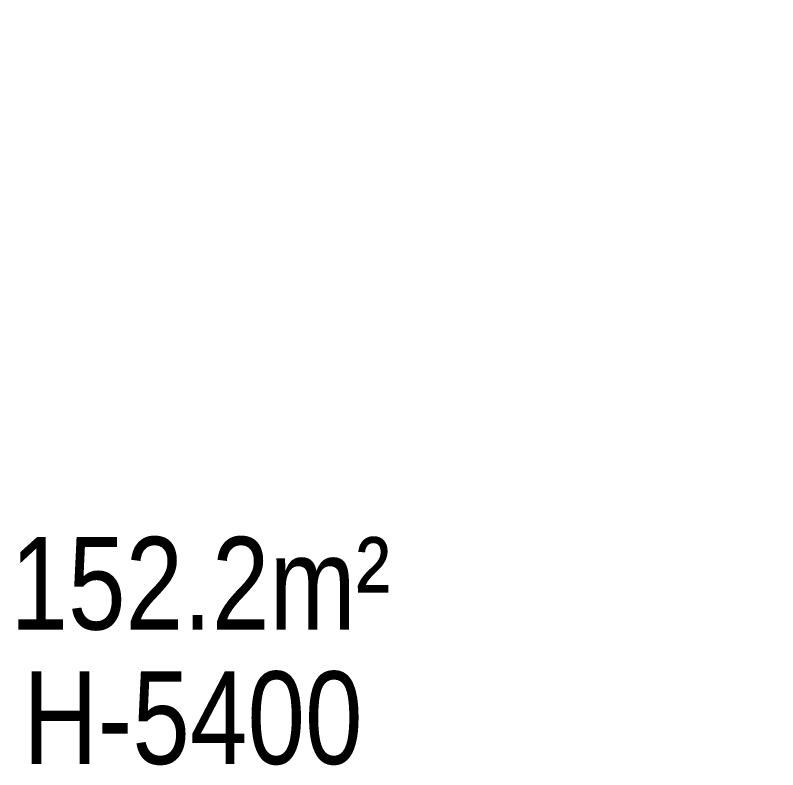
# Model space of a CAD drawing. Header units: millimetres. Extents: x -10881 to 8954, y -8695 to 5624.
# Drawn here: x -2775 to -306, y 1704 to 4149 of the extents above; entities that cross this region are included whole.
import ezdxf

# ---------------------------------------------------------------- set-up
doc = ezdxf.new("R2010")
doc.units = ezdxf.units.MM
doc.layers.add('DIKOM_РАЗМЕР_ЗОНА', color=7, linetype='Continuous')
doc.layers.add('DIKOM_РАЗМЕР_ОБЪЕКТА', color=7, linetype='Continuous')
doc.styles.add('style1', font='arial.ttf', dxfattribs={"width": 0.8})
doc.dimstyles.new('1-50', dxfattribs={"dimtxt": 300, "dimasz": 200, "dimexe": 100, "dimexo": 0, "dimgap": 100, "dimtad": 1, "dimtxsty": 'style1', "dimcen": 200, "dimclrd": 7, "dimclre": 7, "dimclrt": 7, "dimadec": 1, "dimazin": 2, "dimtfac": 1, "dimtmove": 0, "dimatfit": 2, "dimfxl": 0, "dimlwd": 25, "dimlwe": 18, "dimarcsym": 0})

# ---------------------------------------------------------------- blocks, each defined once
blk = doc.blocks.new('*D9')
at = {"layer": 'Defpoints', "color": 0, "transparency": 16777216}
for p in [(-9534, 4149), (-6877.1, 4149), (-2715.7, -5051.1)]:
    blk.add_point(p, dxfattribs=at)
at = {"layer": 'DIKOM_РАЗМЕР_ОБЪЕКТА', "color": 7, "lineweight": 18, "transparency": 16777216}
for p, q in [((-6877.1, 4149), (-9634, 4149)), ((-2715.7, -5051.1), (-9634, -5051.1))]:
    blk.add_line(p, q, dxfattribs=at)
at = {"layer": 'DIKOM_РАЗМЕР_ОБЪЕКТА', "color": 7, "lineweight": 25, "transparency": 16777216}
blk.add_line((-9534, -4851.1), (-9534, 3949), dxfattribs=at)
at = {"layer": 'DIKOM_РАЗМЕР_ОБЪЕКТА', "color": 7, "transparency": 16777216}
for points in [[(-9567.3, 3949), (-9500.7, 3949), (-9534, 4149)], [(-9567.3, -4851.1), (-9500.7, -4851.1), (-9534, -5051.1)]]:
    blk.add_solid(points, dxfattribs=at)
at = {"layer": 'DIKOM_РАЗМЕР_ОБЪЕКТА', "color": 7, "transparency": 16777216, "insert": (-9787.2, -451.1), "char_height": 300, "attachment_point": 5, "rotation": 90, "style": 'style1'}
blk.add_mtext('9200', dxfattribs=at)
blk = doc.blocks.new('*D10')
at = {"layer": 'Defpoints', "color": 0, "transparency": 16777216}
for p in [(-7152.7, 2730.8), (7385.2, 911.3), (7385.2, -7693.8)]:
    blk.add_point(p, dxfattribs=at)
at = {"layer": 'DIKOM_РАЗМЕР_ОБЪЕКТА', "color": 7, "lineweight": 18, "transparency": 16777216}
for p, q in [((-7152.7, 2730.8), (-7152.7, -7793.8)), ((7385.2, 911.3), (7385.2, -7793.8))]:
    blk.add_line(p, q, dxfattribs=at)
at = {"layer": 'DIKOM_РАЗМЕР_ОБЪЕКТА', "color": 7, "lineweight": 25, "transparency": 16777216}
blk.add_line((-6952.7, -7693.8), (7185.2, -7693.8), dxfattribs=at)
at = {"layer": 'DIKOM_РАЗМЕР_ОБЪЕКТА', "color": 7, "transparency": 16777216}
for points in [[(-6952.7, -7660.4), (-6952.7, -7727.1), (-7152.7, -7693.8)], [(7185.2, -7660.4), (7185.2, -7727.1), (7385.2, -7693.8)]]:
    blk.add_solid(points, dxfattribs=at)
at = {"layer": 'DIKOM_РАЗМЕР_ОБЪЕКТА', "color": 7, "transparency": 16777216, "insert": (116.2, -7440.6), "char_height": 300, "attachment_point": 5, "style": 'style1'}
blk.add_mtext('14500', dxfattribs=at)
blk = doc.blocks.new('*D12')
at = {"layer": 'Defpoints', "color": 0, "transparency": 16777216}
for p in [(-9113.3, 3014), (8954.2, 2756.5), (8954.2, -8594.5)]:
    blk.add_point(p, dxfattribs=at)
at = {"layer": 'DIKOM_РАЗМЕР_ЗОНА', "color": 7, "lineweight": 18, "transparency": 16777216}
for p, q in [((-9113.3, 3014), (-9113.3, -8694.5)), ((8954.2, 2756.5), (8954.2, -8694.5))]:
    blk.add_line(p, q, dxfattribs=at)
at = {"layer": 'DIKOM_РАЗМЕР_ЗОНА', "color": 7, "lineweight": 25, "transparency": 16777216}
blk.add_line((-8913.3, -8594.5), (8754.2, -8594.5), dxfattribs=at)
at = {"layer": 'DIKOM_РАЗМЕР_ЗОНА', "color": 7, "transparency": 16777216}
for points in [[(-8913.3, -8561.2), (-8913.3, -8627.8), (-9113.3, -8594.5)], [(8754.2, -8561.2), (8754.2, -8627.8), (8954.2, -8594.5)]]:
    blk.add_solid(points, dxfattribs=at)
at = {"layer": 'DIKOM_РАЗМЕР_ЗОНА', "color": 7, "transparency": 16777216, "insert": (-79.6, -8341.3), "char_height": 300, "attachment_point": 5, "style": 'style1'}
blk.add_mtext('18000', dxfattribs=at)

msp = doc.modelspace()

# ---------------------------------------------------------------- texts
at = {"layer": 'DIKOM_РАЗМЕР_ОБЪЕКТА', "char_height": 300, "width": 1252.54025, "attachment_point": 1, "style": 'style1'}
for s, insert in [('152.2m²', (-2790.471, 2458.215)), ('H-5400', (-2749.577, 2022.419))]:
    msp.add_mtext(s, dxfattribs=dict(at, insert=insert))

# ---------------------------------------------------------------- dimensions: what is measured, and where the dimension line sits
at = {"layer": 'DIKOM_РАЗМЕР_ЗОНА'}
dim = msp.add_linear_dim(base=(8954.2, -8594.513), p1=(-9113.319, 3014.045), p2=(8954.2, 2756.48), text='18000', dimstyle='1-50', dxfattribs=at)
dim.commit()
dim.dimension.update_dxf_attribs({"geometry": '*D12', "text_midpoint": (-79.559, -8594.513), "dimtype": 160})
at = {"layer": 'DIKOM_РАЗМЕР_ОБЪЕКТА'}
dim = msp.add_linear_dim(base=(-9533.989, 4149.001), p1=(-2715.652, -5051.147), p2=(-6877.054, 4149.001), angle=90, text='9200', dimstyle='1-50', dxfattribs=at)
dim.commit()
dim.dimension.update_dxf_attribs({"geometry": '*D9', "text_midpoint": (-9533.989, -451.073), "dimtype": 160})
dim = msp.add_linear_dim(base=(7385.217, -7693.766), p1=(-7152.73, 2730.795), p2=(7385.217, 911.281), text='14500', dimstyle='1-50', dxfattribs=at)
dim.commit()
dim.dimension.update_dxf_attribs({"geometry": '*D10', "text_midpoint": (116.244, -7693.766), "dimtype": 160})

doc.saveas('drawing.dxf')
